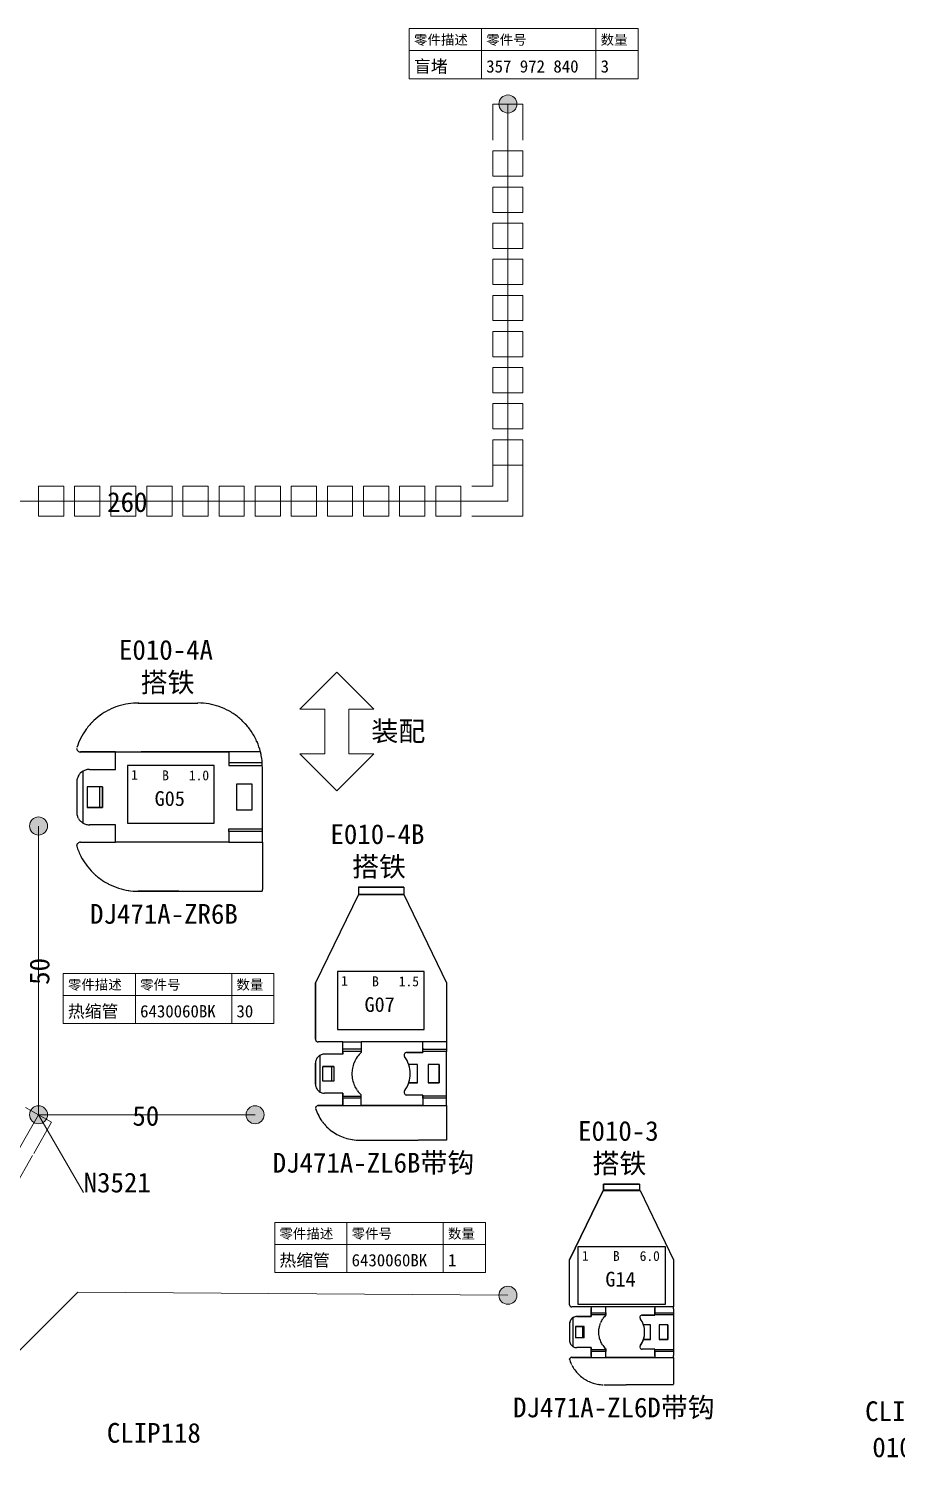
# Model space of a CAD drawing. Header units: millimetres. Extents: x 6 to 3615, y -854 to 0.
# Drawn here: x 1718.2 to 1838.4, y -542.8 to -344.7 of the extents above; entities that cross this region are included whole.
import ezdxf

# ---------------------------------------------------------------- set-up
doc = ezdxf.new("R2010")
doc.units = ezdxf.units.MM
doc.styles.add('4eff5b8b_Style', font='simfang.ttf')

msp = doc.modelspace()

# ---------------------------------------------------------------- hatches: boundary and pattern name
h = msp.add_hatch(color=256)
edge = h.paths.add_edge_path()
edge.add_arc((1784.56, -355.19), 1.25, 0, 360)
h = msp.add_hatch(color=256)
edge = h.paths.add_edge_path()
edge.add_arc((1784.56, -355.19), 1.25, 0, 360)
h = msp.add_hatch(color=256)
edge = h.paths.add_edge_path()
edge.add_arc((1719.56, -455.19), 1.25, 0, 360)
h = msp.add_hatch(color=256)
edge = h.paths.add_edge_path()
edge.add_arc((1719.56, -455.19), 1.25, 0, 360)
h = msp.add_hatch(color=256)
edge = h.paths.add_edge_path()
edge.add_arc((1719.56, -495.19), 1.25, 0, 360)
h = msp.add_hatch(color=256)
edge = h.paths.add_edge_path()
edge.add_arc((1719.56, -495.19), 1.25, 0, 360)
h = msp.add_hatch(color=256)
edge = h.paths.add_edge_path()
edge.add_arc((1749.56, -495.19), 1.25, 0, 360)
h = msp.add_hatch(color=256)
edge = h.paths.add_edge_path()
edge.add_arc((1749.56, -495.19), 1.25, 0, 360)
h = msp.add_hatch(color=256)
edge = h.paths.add_edge_path()
edge.add_arc((1784.56, -520.19), 1.25, 0, 360)
h = msp.add_hatch(color=256)
edge = h.paths.add_edge_path()
edge.add_arc((1784.56, -520.19), 1.25, 0, 360)

# ---------------------------------------------------------------- linework, layer by layer
at = {"linetype": 'Continuous', "lineweight": 0}
for p, q in [((1786.65, -361.69), (1782.48, -361.69)), ((1782.48, -361.69), (1782.48, -365.19)), ((1786.65, -365.19), (1786.65, -361.69)), ((1782.48, -365.19), (1786.65, -365.19)), ((1786.65, -365.19), (1786.65, -365.19)), ((1786.65, -366.69), (1782.48, -366.7)), ((1782.48, -366.7), (1782.48, -370.2)), ((1786.65, -370.2), (1786.65, -366.69)), ((1782.48, -370.2), (1786.65, -370.2)), ((1786.65, -370.2), (1786.65, -370.2)), ((1786.65, -371.69), (1782.48, -371.69)), ((1782.48, -371.69), (1782.48, -375.19)), ((1786.65, -375.19), (1786.65, -371.69)), ((1782.48, -375.19), (1786.65, -375.19)), ((1786.65, -375.19), (1786.65, -375.19)), ((1786.65, -376.69), (1782.48, -376.69)), ((1782.48, -376.69), (1782.48, -380.19)), ((1786.65, -380.19), (1786.65, -376.69)), ((1782.48, -380.19), (1786.65, -380.19)), ((1786.65, -380.19), (1786.65, -380.19)), ((1786.65, -381.69), (1782.48, -381.69)), ((1782.48, -381.69), (1782.48, -385.19)), ((1786.65, -385.19), (1786.65, -381.69)), ((1782.48, -385.19), (1786.65, -385.19)), ((1786.65, -385.19), (1786.65, -385.19)), ((1786.65, -386.69), (1782.48, -386.69)), ((1782.48, -386.69), (1782.48, -390.19)), ((1786.65, -390.19), (1786.65, -386.69)), ((1782.48, -390.19), (1786.65, -390.19)), ((1786.65, -391.69), (1782.48, -391.69)), ((1782.48, -391.69), (1782.48, -395.19)), ((1786.65, -390.19), (1786.65, -390.19)), ((1786.65, -395.19), (1786.65, -391.69)), ((1782.48, -395.19), (1786.65, -395.19)), ((1786.65, -395.19), (1786.65, -395.19)), ((1786.65, -396.69), (1782.48, -396.69)), ((1782.48, -396.69), (1782.48, -400.19)), ((1786.65, -400.19), (1786.65, -396.69)), ((1782.48, -400.19), (1786.65, -400.19)), ((1786.65, -401.69), (1782.48, -401.69)), ((1782.48, -401.69), (1782.48, -405.19)), ((1786.65, -400.19), (1786.65, -400.19)), ((1786.65, -405.19), (1786.65, -401.69)), ((1782.48, -405.19), (1786.65, -405.19)), ((1786.65, -405.19), (1786.65, -405.19)), ((1723.06, -408.11), (1719.56, -408.11)), ((1719.56, -408.11), (1719.56, -412.28)), ((1723.06, -412.28), (1723.06, -408.11)), ((1728.06, -408.11), (1724.56, -408.11)), ((1724.56, -408.11), (1724.56, -412.28)), ((1728.06, -412.28), (1728.06, -408.11)), ((1733.06, -408.11), (1729.56, -408.11)), ((1729.56, -408.11), (1729.56, -412.28)), ((1733.06, -412.28), (1733.06, -408.11)), ((1738.06, -408.11), (1734.56, -408.11)), ((1734.56, -408.11), (1734.56, -412.28)), ((1738.06, -412.28), (1738.06, -408.11)), ((1743.06, -408.11), (1739.56, -408.11)), ((1739.56, -408.11), (1739.56, -412.28)), ((1743.06, -412.28), (1743.06, -408.11)), ((1748.06, -408.11), (1744.56, -408.11)), ((1744.56, -408.11), (1744.56, -412.28)), ((1748.06, -412.28), (1748.06, -408.11)), ((1753.06, -408.11), (1749.56, -408.11)), ((1749.56, -408.11), (1749.56, -412.28)), ((1753.06, -412.28), (1753.06, -408.11)), ((1758.06, -408.11), (1754.56, -408.11)), ((1754.56, -408.11), (1754.56, -412.28)), ((1758.06, -412.28), (1758.06, -408.11)), ((1763.06, -408.11), (1759.56, -408.11)), ((1759.56, -408.11), (1759.56, -412.28)), ((1763.06, -412.28), (1763.06, -408.11)), ((1768.06, -408.11), (1764.56, -408.11)), ((1764.56, -408.11), (1764.56, -412.28)), ((1768.06, -412.28), (1768.06, -408.11)), ((1773.06, -408.11), (1769.56, -408.11)), ((1769.56, -408.11), (1769.56, -412.28)), ((1773.06, -412.28), (1773.06, -408.11)), ((1778.06, -408.11), (1774.56, -408.11)), ((1774.56, -408.11), (1774.56, -412.28)), ((1778.06, -412.28), (1778.06, -408.11)), ((1719.56, -412.28), (1723.06, -412.28)), ((1719.56, -412.28), (1719.56, -412.28)), ((1724.56, -412.28), (1728.06, -412.28)), ((1724.56, -412.28), (1724.56, -412.28)), ((1729.56, -412.28), (1733.06, -412.28)), ((1729.56, -412.28), (1729.56, -412.28)), ((1734.56, -412.28), (1738.06, -412.28)), ((1734.56, -412.28), (1734.56, -412.28)), ((1739.56, -412.28), (1743.06, -412.28)), ((1739.56, -412.28), (1739.56, -412.28)), ((1744.56, -412.28), (1748.06, -412.28)), ((1744.56, -412.28), (1744.56, -412.28)), ((1749.56, -412.28), (1753.06, -412.28)), ((1749.56, -412.28), (1749.56, -412.28)), ((1754.56, -412.28), (1758.06, -412.28)), ((1754.56, -412.28), (1754.56, -412.28)), ((1759.56, -412.28), (1763.06, -412.28)), ((1759.56, -412.28), (1759.56, -412.28)), ((1764.56, -412.28), (1768.06, -412.28)), ((1764.56, -412.28), (1764.56, -412.28)), ((1769.56, -412.28), (1773.06, -412.28)), ((1769.56, -412.28), (1769.56, -412.28)), ((1774.56, -412.28), (1778.06, -412.28)), ((1774.56, -412.28), (1774.56, -412.28))]:
    msp.add_line(p, q, dxfattribs=at)
at = {"linetype": 'Continuous', "lineweight": 30}
for p, q in [((1794.3, -513.43), (1806.33, -513.43)), ((1794.3, -521.45), (1794.3, -513.43)), ((1794.3, -513.43), (1794.3, -513.43)), ((1806.33, -513.43), (1806.33, -521.45)), ((1806.33, -521.45), (1794.3, -521.45))]:
    msp.add_line(p, q, dxfattribs=at)
at = {"linetype": 'Continuous', "lineweight": 13}
for points in [[(1770.91, -344.74), (1802.58, -344.74)], [(1770.91, -344.74), (1770.91, -351.69)], [(1770.91, -344.74), (1802.58, -344.74)], [(1780.91, -344.74), (1780.91, -351.69)], [(1796.74, -344.74), (1796.74, -351.69)], [(1802.58, -344.74), (1802.58, -351.69)], [(1770.91, -347.8), (1802.58, -347.8)], [(1770.91, -351.69), (1802.58, -351.69)], [(1784.56, -410.19), (1784.56, -355.19)], [(1679.56, -410.19), (1784.56, -410.19)], [(1760.86, -450.32), (1755.73, -445.18), (1759.23, -445.18), (1759.23, -439.02), (1755.73, -439.02), (1760.86, -433.88), (1766, -439.02), (1762.54, -439.02), (1762.54, -445.18), (1766, -445.18), (1760.86, -450.32)], [(1719.56, -455.19), (1719.56, -495.19)], [(1722.98, -475.62), (1752.15, -475.62)], [(1722.98, -475.62), (1722.98, -482.56)], [(1722.98, -475.62), (1752.15, -475.62)], [(1732.98, -475.62), (1732.98, -482.56)], [(1746.32, -475.62), (1746.32, -482.56)], [(1752.15, -475.62), (1752.15, -482.56)], [(1722.98, -478.67), (1752.15, -478.67)], [(1722.98, -482.56), (1752.15, -482.56)], [(1719.56, -495.19), (1679.56, -565.19)], [(1719.56, -495.19), (1749.56, -495.19)], [(1719.56, -495.19), (1725.81, -505.94)], [(1752.27, -510.09), (1781.44, -510.09)], [(1752.27, -510.09), (1752.27, -517.04)], [(1752.27, -510.09), (1781.44, -510.09)], [(1762.27, -510.09), (1762.27, -517.04)], [(1775.6, -510.09), (1775.6, -517.04)], [(1781.44, -510.09), (1781.44, -517.04)], [(1752.27, -513.15), (1781.44, -513.15)], [(1752.27, -517.04), (1781.44, -517.04)], [(1724.99, -519.77), (1679.56, -565.19)], [(1784.56, -520.19), (1724.99, -519.77)]]:
    msp.add_lwpolyline(points, dxfattribs=at)
at = {"linetype": 'Continuous', "lineweight": 0}
for points in [[(1786.64, -355.19), (1782.48, -355.19)], [(1782.48, -355.19), (1782.48, -360.19)], [(1786.64, -355.19), (1786.65, -360.19)], [(1782.48, -405.19), (1782.48, -408.11)], [(1786.64, -405.19), (1786.65, -412.27)], [(1782.48, -408.11), (1779.56, -408.11)], [(1786.65, -412.28), (1779.56, -412.28)], [(1721.37, -496.23), (1717.75, -494.16)], [(1721.37, -496.23), (1718.89, -500.57)], [(1716.26, -505.18), (1718.73, -500.84)]]:
    msp.add_lwpolyline(points, dxfattribs=at)
for points in [[(1786.65, -365.19), (1786.65, -361.69), (1782.48, -361.69), (1782.48, -365.19), (1786.65, -365.19)], [(1786.65, -370.2), (1786.65, -366.69), (1782.48, -366.7), (1782.48, -370.2), (1786.65, -370.2)], [(1786.65, -375.19), (1786.65, -371.69), (1782.48, -371.69), (1782.48, -375.19), (1786.65, -375.19)], [(1786.65, -380.19), (1786.65, -376.69), (1782.48, -376.69), (1782.48, -380.19), (1786.65, -380.19)], [(1786.65, -385.19), (1786.65, -381.69), (1782.48, -381.69), (1782.48, -385.19), (1786.65, -385.19)], [(1786.65, -390.19), (1786.65, -386.69), (1782.48, -386.69), (1782.48, -390.19), (1786.65, -390.19)], [(1786.65, -395.19), (1786.65, -391.69), (1782.48, -391.69), (1782.48, -395.19), (1786.65, -395.19)], [(1786.65, -400.19), (1786.65, -396.69), (1782.48, -396.69), (1782.48, -400.19), (1786.65, -400.19)], [(1786.65, -405.19), (1786.65, -401.69), (1782.48, -401.69), (1782.48, -405.19), (1786.65, -405.19)], [(1719.56, -412.28), (1723.06, -412.28), (1723.06, -408.11), (1719.56, -408.11), (1719.56, -412.28)], [(1724.56, -412.28), (1728.06, -412.28), (1728.06, -408.11), (1724.56, -408.11), (1724.56, -412.28)], [(1729.56, -412.28), (1733.06, -412.28), (1733.06, -408.11), (1729.56, -408.11), (1729.56, -412.28)], [(1734.56, -412.28), (1738.06, -412.28), (1738.06, -408.11), (1734.56, -408.11), (1734.56, -412.28)], [(1739.56, -412.28), (1743.06, -412.28), (1743.06, -408.11), (1739.56, -408.11), (1739.56, -412.28)], [(1744.56, -412.28), (1748.06, -412.28), (1748.06, -408.11), (1744.56, -408.11), (1744.56, -412.28)], [(1749.56, -412.28), (1753.06, -412.28), (1753.06, -408.11), (1749.56, -408.11), (1749.56, -412.28)], [(1754.56, -412.28), (1758.06, -412.28), (1758.06, -408.11), (1754.56, -408.11), (1754.56, -412.28)], [(1759.56, -412.28), (1763.06, -412.28), (1763.06, -408.11), (1759.56, -408.11), (1759.56, -412.28)], [(1764.56, -412.28), (1768.06, -412.28), (1768.06, -408.11), (1764.56, -408.11), (1764.56, -412.28)], [(1769.56, -412.28), (1773.06, -412.28), (1773.06, -408.11), (1769.56, -408.11), (1769.56, -412.28)], [(1774.56, -412.28), (1778.06, -412.28), (1778.06, -408.11), (1774.56, -408.11), (1774.56, -412.28)]]:
    msp.add_lwpolyline(points, close=True, dxfattribs=at)
at = {"linetype": 'Continuous', "lineweight": 30}
for points in [[(1733.36, -438.16), (1741.63, -438.16)], [(1730.2, -444.94), (1725.38, -444.94), (1730.2, -444.94)], [(1726.63, -447.35), (1730.2, -447.35), (1730.2, -444.94), (1733.78, -444.94)], [(1745.92, -444.94), (1733.78, -444.94), (1745.92, -444.94)], [(1750.29, -444.94), (1745.92, -444.94), (1745.92, -446.41), (1750.53, -446.41)], [(1750.47, -445.82), (1750.4, -445.41)], [(1731.88, -446.82), (1731.88, -454.82), (1743.88, -454.82), (1743.88, -446.82), (1731.88, -446.82)], [(1745.92, -455.97), (1745.92, -457.44), (1750.56, -457.44), (1750.56, -447.09), (1750.55, -446.82), (1750.55, -446.72), (1750.55, -446.65), (1750.53, -446.41), (1750.51, -446.16), (1750.47, -445.81)], [(1745.92, -446.41), (1745.92, -446.82), (1750.55, -446.82)], [(1750.56, -457.44), (1750.56, -447.09)], [(1724.85, -449.14), (1724.85, -453.24)], [(1725.74, -454.79), (1725.74, -447.59)], [(1749.13, -449.41), (1746.99, -449.41), (1746.99, -452.97), (1749.13, -452.97), (1749.13, -449.41), (1746.99, -449.41), (1746.99, -452.98)], [(1728.42, -449.77), (1728.42, -452.62), (1728.42, -449.77), (1726.28, -449.77), (1726.28, -452.62), (1728.42, -452.62), (1728.06, -452.62), (1728.06, -449.77)], [(1728.06, -452.62), (1726.28, -452.62)], [(1745.92, -457.44), (1730.2, -457.44), (1730.2, -455.03), (1726.63, -455.03)], [(1725.38, -457.44), (1730.2, -457.44)], [(1750.56, -455.97), (1745.92, -455.97), (1745.92, -455.56), (1750.56, -455.56)], [(1750.56, -457.44), (1750.56, -463.98)], [(1738.98, -464.22), (1733.36, -464.22)], [(1733.36, -464.22), (1750.52, -464.22)], [(1770.15, -463.68), (1763.85, -463.68), (1763.85, -464.69), (1757.92, -476.9), (1757.92, -484.71), (1757.92, -476.9)], [(1763.85, -463.68), (1770.15, -463.68), (1770.15, -464.69), (1763.85, -464.69), (1770.15, -464.69), (1776.06, -476.9), (1776.06, -486.41), (1772.79, -486.41), (1772.79, -485.09)], [(1760.96, -475.36), (1760.96, -483.36), (1772.96, -483.36), (1772.96, -475.36), (1760.96, -475.36)], [(1764.22, -486.12), (1761.7, -486.12), (1761.7, -485.09), (1758.3, -485.09)], [(1764.22, -486.41), (1761.7, -486.41), (1761.7, -485.09), (1764.22, -485.09)], [(1776.06, -485.09), (1764.22, -485.09), (1764.22, -486.57)], [(1758.55, -492.04), (1758.55, -486.96)], [(1761.7, -486.41), (1761.7, -486.79), (1759.18, -486.79)], [(1761.7, -486.79), (1761.7, -486.12)], [(1776.06, -492.59), (1772.79, -492.59), (1772.79, -492.46), (1772.79, -493.91), (1764.22, -493.91), (1776.06, -493.91), (1776.06, -486.41)], [(1772.79, -486.54), (1770.57, -486.54), (1772.79, -486.54)], [(1772.79, -485.95), (1772.79, -486.12), (1776.06, -486.12)], [(1772.79, -486.41), (1772.79, -486.54), (1772.79, -486.12)], [(1757.92, -488.05), (1757.92, -490.95), (1757.92, -488.05)], [(1760.44, -488.49), (1758.93, -488.49), (1760.44, -488.49), (1760.44, -490.51), (1760.19, -490.51), (1760.19, -488.49)], [(1760.19, -490.51), (1758.93, -490.51), (1758.93, -488.49)], [(1772.03, -490.76), (1770.82, -490.76), (1772.03, -490.76), (1772.03, -488.24), (1770.82, -488.24)], [(1775.05, -488.24), (1775.05, -490.76), (1775.05, -488.24), (1773.54, -488.24), (1773.54, -490.76), (1775.05, -490.76), (1773.54, -490.76)], [(1758.3, -493.91), (1761.7, -493.91), (1761.7, -492.21), (1761.7, -492.59), (1764.22, -492.59)], [(1761.7, -492.21), (1759.18, -492.21)], [(1761.7, -492.87), (1761.7, -493.91), (1764.22, -493.91), (1764.22, -492.43)], [(1764.22, -492.87), (1761.7, -492.87), (1761.7, -492.59)], [(1772.79, -492.46), (1770.57, -492.46)], [(1776.06, -492.87), (1772.79, -492.87), (1772.79, -492.59)], [(1772.79, -492.87), (1772.79, -493.04)], [(1761.7, -493.91), (1758.3, -493.91)], [(1776.06, -493.91), (1776.06, -498.7), (1772.17, -498.7)], [(1763.93, -498.7), (1772.14, -498.7)], [(1797.81, -504.79), (1797.81, -504.85)], [(1802.81, -504.79), (1797.81, -504.79)], [(1797.81, -505.57), (1797.81, -504.79)], [(1797.81, -504.79), (1802.81, -504.79)], [(1797.81, -504.85), (1797.81, -505.01)], [(1802.81, -504.79), (1802.81, -505.57)], [(1797.76, -505.69), (1793.11, -515.29)], [(1793.11, -515.29), (1797.76, -505.69)], [(1797.8, -505.61), (1797.76, -505.69)], [(1797.76, -505.69), (1797.78, -505.65)], [(1797.76, -505.69), (1802.86, -505.69)], [(1797.78, -505.65), (1797.8, -505.61)], [(1797.8, -505.61), (1797.8, -505.59)], [(1797.8, -505.59), (1797.81, -505.6)], [(1797.81, -505.01), (1797.81, -505.26)], [(1797.81, -505.26), (1797.81, -505.57)], [(1797.81, -505.57), (1797.81, -505.57)], [(1797.81, -505.57), (1797.81, -505.6)], [(1797.81, -505.6), (1802.82, -505.6)], [(1802.82, -505.6), (1802.81, -505.57)], [(1802.82, -505.61), (1802.81, -505.6)], [(1802.82, -505.61), (1802.84, -505.65)], [(1802.84, -505.65), (1802.86, -505.69)], [(1802.86, -505.69), (1807.51, -515.29)], [(1793.11, -521.49), (1793.11, -515.29)], [(1793.11, -521.49), (1793.11, -515.29)], [(1807.51, -515.29), (1807.51, -521.79)], [(1796.11, -521.79), (1793.41, -521.79)], [(1798.11, -521.79), (1796.11, -521.79)], [(1796.11, -521.84), (1796.11, -521.79)], [(1796.11, -521.79), (1796.11, -522.05)], [(1796.11, -521.84), (1796.11, -521.88)], [(1796.11, -521.88), (1796.11, -522.02)], [(1796.11, -522.15), (1796.11, -522.02)], [(1796.11, -522.05), (1796.11, -522.28)], [(1796.11, -522.35), (1796.11, -522.15)], [(1796.11, -522.28), (1796.11, -522.47)], [(1796.11, -522.58), (1796.11, -522.35)], [(1796.11, -522.47), (1796.11, -522.61)], [(1796.11, -522.84), (1796.11, -522.58)], [(1796.11, -522.61), (1798.11, -522.61)], [(1796.11, -522.75), (1796.11, -522.61)], [(1796.11, -522.78), (1796.11, -522.75)], [(1796.11, -522.78), (1796.11, -522.84)], [(1804.91, -521.79), (1798.11, -521.79)], [(1798.11, -522.05), (1798.11, -521.79)], [(1798.11, -522.28), (1798.11, -522.05)], [(1798.11, -522.47), (1798.11, -522.28)], [(1798.11, -522.61), (1798.11, -522.47)], [(1798.11, -522.61), (1798.11, -522.75)], [(1798.11, -522.75), (1798.11, -522.78)], [(1798.11, -522.84), (1798.11, -522.78)], [(1804.91, -521.79), (1804.91, -521.84)], [(1804.91, -521.79), (1804.91, -522.05)], [(1807.51, -521.79), (1804.91, -521.79)], [(1804.91, -521.88), (1804.91, -521.84)], [(1804.91, -521.88), (1804.91, -522.02)], [(1804.91, -522.15), (1804.91, -522.02)], [(1804.91, -522.05), (1804.91, -522.28)], [(1804.91, -522.35), (1804.91, -522.15)], [(1804.91, -522.28), (1804.91, -522.47)], [(1804.91, -522.58), (1804.91, -522.35)], [(1804.91, -522.47), (1804.91, -522.61)], [(1804.91, -522.84), (1804.91, -522.58)], [(1804.91, -522.75), (1804.91, -522.61)], [(1804.91, -522.61), (1807.51, -522.61)], [(1804.91, -522.78), (1804.91, -522.75)], [(1804.91, -522.78), (1804.91, -522.84)], [(1807.51, -522.05), (1807.51, -521.79)], [(1807.51, -522.05), (1807.51, -522.28)], [(1807.51, -522.28), (1807.51, -522.47)], [(1807.51, -522.47), (1807.51, -522.61)], [(1807.51, -522.61), (1807.51, -522.75)], [(1807.51, -522.75), (1807.51, -522.78)], [(1807.51, -522.78), (1807.51, -522.84)], [(1793.11, -524.14), (1793.11, -526.44)], [(1793.11, -524.14), (1793.11, -526.44)], [(1793.61, -527.3), (1793.61, -523.27)], [(1793.91, -524.49), (1793.91, -526.09)], [(1795.11, -524.49), (1793.91, -524.49)], [(1793.91, -524.49), (1794.91, -524.49)], [(1796.11, -523.14), (1794.11, -523.14)], [(1794.11, -523.14), (1796.11, -523.14)], [(1794.91, -524.49), (1794.91, -526.09)], [(1794.91, -524.49), (1795.01, -524.49)], [(1795.08, -524.49), (1795.01, -524.49)], [(1795.11, -524.49), (1795.08, -524.49)], [(1795.11, -526.09), (1795.11, -524.49)], [(1796.11, -522.84), (1796.11, -523.14)], [(1796.11, -523.14), (1796.11, -522.84)], [(1796.11, -522.84), (1798.11, -522.84)], [(1798.11, -522.84), (1798.11, -522.97)], [(1803.14, -522.94), (1804.91, -522.94)], [(1804.91, -522.94), (1803.14, -522.94)], [(1804.31, -524.29), (1803.35, -524.29)], [(1804.31, -526.29), (1804.31, -524.29)], [(1804.91, -522.94), (1804.91, -522.84)], [(1804.91, -522.84), (1807.51, -522.84)], [(1804.91, -522.84), (1804.91, -522.94)], [(1805.51, -524.29), (1805.51, -526.29)], [(1806.71, -524.29), (1805.51, -524.29)], [(1806.71, -526.29), (1806.71, -524.29)], [(1806.71, -524.29), (1806.71, -526.29)], [(1807.51, -522.84), (1807.51, -527.74)], [(1794.91, -526.09), (1793.91, -526.09)], [(1795.01, -526.09), (1794.91, -526.09)], [(1795.08, -526.09), (1795.01, -526.09)], [(1795.11, -526.09), (1795.08, -526.09)], [(1803.35, -526.29), (1804.31, -526.29)], [(1804.31, -526.29), (1803.35, -526.29)], [(1805.51, -526.29), (1806.71, -526.29)], [(1806.71, -526.29), (1805.51, -526.29)], [(1796.11, -527.44), (1794.11, -527.44)], [(1796.11, -527.44), (1796.11, -527.74)], [(1796.11, -527.74), (1796.11, -527.44)], [(1798.11, -527.74), (1796.11, -527.74)], [(1796.11, -527.99), (1796.11, -527.74)], [(1796.11, -527.74), (1796.11, -527.79)], [(1796.11, -527.83), (1796.11, -527.79)], [(1796.11, -527.97), (1796.11, -527.83)], [(1798.11, -527.97), (1796.11, -527.97)], [(1796.11, -527.97), (1796.11, -528.1)], [(1796.11, -528.23), (1796.11, -527.99)], [(1796.11, -528.1), (1796.11, -528.3)], [(1796.11, -528.42), (1796.11, -528.23)], [(1796.11, -528.3), (1796.11, -528.53)], [(1796.11, -528.56), (1796.11, -528.42)], [(1796.11, -528.53), (1796.11, -528.79)], [(1796.11, -528.56), (1796.11, -528.7)], [(1796.11, -528.73), (1796.11, -528.7)], [(1796.11, -528.73), (1796.11, -528.79)], [(1798.11, -527.61), (1798.11, -527.74)], [(1798.11, -527.74), (1798.11, -527.79)], [(1798.11, -527.83), (1798.11, -527.79)], [(1798.11, -527.83), (1798.11, -527.97)], [(1798.11, -528.1), (1798.11, -527.97)], [(1798.11, -528.3), (1798.11, -528.1)], [(1798.11, -528.53), (1798.11, -528.3)], [(1798.11, -528.79), (1798.11, -528.53)], [(1804.91, -527.64), (1803.14, -527.64)], [(1804.91, -527.74), (1804.91, -527.64)], [(1804.91, -527.64), (1804.91, -527.74)], [(1807.51, -527.74), (1804.91, -527.74)], [(1804.91, -527.74), (1804.91, -527.79)], [(1804.91, -527.99), (1804.91, -527.74)], [(1804.91, -527.83), (1804.91, -527.79)], [(1804.91, -527.97), (1804.91, -527.83)], [(1804.91, -527.97), (1804.91, -528.1)], [(1807.51, -527.97), (1804.91, -527.97)], [(1804.91, -528.23), (1804.91, -527.99)], [(1804.91, -528.1), (1804.91, -528.3)], [(1804.91, -528.42), (1804.91, -528.23)], [(1804.91, -528.3), (1804.91, -528.53)], [(1804.91, -528.56), (1804.91, -528.42)], [(1804.91, -528.53), (1804.91, -528.79)], [(1804.91, -528.56), (1804.91, -528.7)], [(1804.91, -528.73), (1804.91, -528.7)], [(1804.91, -528.73), (1804.91, -528.79)], [(1807.51, -527.74), (1807.51, -527.79)], [(1807.51, -527.79), (1807.51, -527.83)], [(1807.51, -527.83), (1807.51, -527.97)], [(1807.51, -527.97), (1807.51, -528.1)], [(1807.51, -528.1), (1807.51, -528.3)], [(1807.51, -528.3), (1807.51, -528.53)], [(1807.51, -528.79), (1807.51, -528.53)], [(1793.41, -528.79), (1796.11, -528.79)], [(1796.11, -528.79), (1793.41, -528.79)], [(1796.11, -528.79), (1798.11, -528.79)], [(1798.11, -528.79), (1804.91, -528.79)], [(1804.91, -528.79), (1798.11, -528.79)], [(1804.91, -528.79), (1807.51, -528.79)], [(1807.51, -528.79), (1807.51, -532.51)], [(1797.88, -532.59), (1800.93, -532.59)], [(1801.31, -532.59), (1800.93, -532.59)], [(1804.39, -532.59), (1801.31, -532.59)], [(1807.5, -532.59), (1804.42, -532.59)]]:
    msp.add_lwpolyline(points, dxfattribs=at)
msp.add_lwpolyline([(1794.3, -513.43), (1806.33, -513.43), (1806.33, -521.45), (1794.3, -521.45), (1794.3, -513.43)], close=True, dxfattribs=at)
at = {"linetype": 'Continuous', "lineweight": 13}
for centre in [(1784.56, -355.19), (1784.56, -355.19), (1784.56, -355.19), (1784.56, -355.19), (1719.56, -455.19), (1719.56, -455.19), (1719.56, -455.19), (1719.56, -455.19), (1719.56, -495.19), (1719.56, -495.19), (1719.56, -495.19), (1719.56, -495.19), (1749.56, -495.19), (1749.56, -495.19), (1749.56, -495.19), (1749.56, -495.19), (1784.56, -520.19), (1784.56, -520.19), (1784.56, -520.19), (1784.56, -520.19)]:
    msp.add_circle(centre, 1.25, dxfattribs=at)
at = {"linetype": 'Continuous', "lineweight": 30}
for centre, radius, start, end in [((1732.73, -446), 7.68, 117, 127), ((1733.38, -447.11), 8.96, 108, 117), ((1733.47, -447.55), 9.41, 99, 108), ((1733.32, -446.87), 8.71, 89, 99), ((1741.64, -447.03), 8.88, 80, 90), ((1741.59, -447.26), 9.11, 71, 80), ((1741.73, -446.83), 8.66, 61, 71), ((1741.74, -446.93), 8.74, 52, 62), ((1733.05, -446.81), 8.52, 135, 145), ((1732.88, -446.52), 8.19, 126, 136), ((1741.44, -447.29), 9.21, 42, 52), ((1741.69, -447.06), 8.87, 33, 43), ((1733.55, -447.16), 9.13, 153, 162), ((1733.51, -447.21), 9.12, 144, 153), ((1741.57, -447.11), 8.99, 23, 33), ((1742.63, -446.7), 7.87, 13, 24), ((1725.37, -444.41), 0.531, -180, -157), ((1725.43, -444.38), 0.594, -157, -136), ((1725.42, -444.33), 0.622, -132, -112), ((1725.37, -444.45), 0.497, -113, -88), ((1746.43, -446.03), 4.02, 9, 16), ((1726.67, -449.22), 1.88, 105, 135), ((1726.62, -449.12), 1.77, 90, 105), ((1726.61, -449.13), 1.76, 165, -180), ((1726.64, -449.14), 1.79, 150, 165), ((1726.53, -449.04), 1.65, 136, 152), ((1726.62, -453.26), 1.77, -180, -165), ((1727.22, -453.02), 2.41, -164, -153), ((1726.54, -453.32), 1.67, -151, -135), ((1726.78, -452.99), 2.08, -133, -120), ((1726.65, -453.25), 1.78, -121, -106), ((1726.6, -453.4), 1.63, -105, -88), ((1725.38, -457.96), 0.531, 90, 113), ((1725.37, -457.97), 0.531, 157, -180), ((1734.4, -454.88), 10.04, -162, -153), ((1725.46, -458.01), 0.622, 138, 158), ((1725.41, -458.03), 0.594, 113, 134), ((1732.58, -455.77), 8.01, -153, -143), ((1732.76, -455.79), 8.15, -144, -134), ((1733.77, -454.87), 9.51, -135, -126), ((1732.83, -456.15), 7.92, -126, -117), ((1733.57, -454.79), 9.47, -117, -108), ((1733.24, -455.78), 8.43, -108, -98), ((1733.33, -455.55), 8.67, -99, -90), ((1749.92, -464.01), 0.646, -20, 2), ((1758.27, -484.72), 0.346, 179, -156), ((1758.41, -484.64), 0.51, -154, -138), ((1758.35, -484.64), 0.469, -133, -114), ((1758.28, -484.81), 0.281, -115, -85), ((1759.14, -488.02), 1.21, 135, 159), ((1759.15, -488.01), 1.21, 111, 135), ((1759.19, -488.09), 1.3, 90, 111), ((1767.47, -489.92), 4.67, 134, 144), ((1770.57, -486.92), 0.388, 169, -176), ((1770.62, -486.89), 0.438, -174, -147), ((1770.62, -486.89), 0.438, -174, -147), ((1770.54, -486.9), 0.349, 136, 169), ((1767.02, -489.49), 4.01, 18, 36), ((1767.02, -489.49), 4.01, 18, 36), ((1770.66, -487.02), 0.521, 124, 135), ((1770.66, -487.02), 0.521, 124, 135), ((1770.56, -486.91), 0.367, 89, 121), ((1770.56, -486.91), 0.367, 89, 121), ((1759.06, -488.03), 1.14, 157, -179), ((1767.26, -489.52), 4.3, 170, -180), ((1767.31, -489.58), 4.36, 158, 169), ((1766.97, -489.48), 4.01, 145, 158), ((1766.84, -489.51), 4.18, 0, 17), ((1758.82, -490.99), 0.896, 177, -161), ((1767.11, -489.48), 4.15, -180, -168), ((1766.95, -489.52), 3.98, -168, -156), ((1766.78, -489.64), 3.78, -157, -145), ((1767.19, -489.6), 3.81, -36, -17), ((1766.98, -489.5), 4.05, -17, 0), ((1759.17, -490.96), 1.24, -165, -150), ((1759.22, -490.92), 1.3, -150, -135), ((1759.21, -490.9), 1.31, -134, -120), ((1759.17, -490.98), 1.23, -120, -104), ((1759.17, -490.99), 1.22, -105, -90), ((1767.75, -488.81), 5.05, -143, -134), ((1770.58, -492.09), 0.396, 141, 174), ((1770.58, -492.09), 0.396, 141, 174), ((1770.42, -492.09), 0.237, 168, -167), ((1770.6, -492.06), 0.422, -168, -139), ((1770.51, -492.15), 0.289, -140, -119), ((1770.59, -491.99), 0.474, -118, -93), ((1758.32, -494.28), 0.398, 159, -180), ((1758.32, -494.28), 0.398, 159, -180), ((1762.87, -492.82), 5.16, -163, -152), ((1758.31, -494.3), 0.396, 135, 157), ((1758.38, -494.4), 0.51, 116, 132), ((1758.29, -494.25), 0.344, 89, 114), ((1763.52, -492.66), 5.82, -154, -144), ((1764.11, -492.26), 6.53, -144, -135), ((1764.07, -492.22), 6.53, -135, -126), ((1763.62, -492.89), 5.72, -126, -116), ((1763.8, -492.7), 5.97, -117, -108), ((1763.84, -492.76), 5.92, -108, -98), ((1763.91, -493.26), 5.44, -99, -89), ((1797.71, -505.57), 0.0938, -27, 1), ((1793.38, -521.5), 0.273, 179, -156), ((1793.39, -521.51), 0.279, -161, -136), ((1793.39, -521.51), 0.279, -134, -109), ((1793.4, -521.52), 0.273, -114, -89), ((1794.21, -524.16), 1.11, 159, -180), ((1793.8, -524.11), 0.698, 161, -178), ((1794.06, -524.12), 0.953, 149, 166), ((1794.2, -524.19), 1.11, 136, 157), ((1794.11, -524.14), 1, 135, 150), ((1794.04, -524.05), 0.893, 120, 137), ((1794.1, -524.15), 1, 111, 134), ((1794.07, -524.02), 0.88, 103, 121), ((1794.12, -524.2), 1.06, 91, 113), ((1794.11, -524.21), 1.07, 90, 104), ((1800.56, -525.31), 3.45, 168, -180), ((1800.96, -525.48), 3.88, 159, 169), ((1800.24, -525.27), 3.14, 145, 156), ((1800.58, -525.5), 3.54, 133, 144), ((1803.16, -523.24), 0.326, 169, -177), ((1803.23, -523.21), 0.391, -173, -149), ((1803.23, -523.21), 0.391, -173, -149), ((1803.12, -523.23), 0.276, 136, 169), ((1800.29, -525.3), 3.22, 18, 36), ((1800.29, -525.3), 3.22, 18, 36), ((1803.14, -523.21), 0.281, 123, 139), ((1803.14, -523.21), 0.281, 123, 139), ((1803.15, -523.25), 0.31, 90, 120), ((1803.15, -523.25), 0.31, 90, 120), ((1800.33, -525.29), 3.17, 0, 18), ((1794.17, -526.43), 1.07, -180, -166), ((1793.94, -526.52), 0.815, -167, -148), ((1800.56, -525.27), 3.45, -180, -168), ((1799.49, -525.55), 2.34, -170, -154), ((1800.24, -525.31), 3.14, -156, -145), ((1800.29, -525.28), 3.22, -36, -18), ((1800.49, -525.38), 3, -36, -17), ((1798.7, -524.9), 4.85, -17, -11), ((1800.33, -525.29), 3.17, -18, 0), ((1793.98, -526.55), 0.826, -152, -134), ((1794.11, -526.44), 1, -135, -120), ((1794.09, -526.48), 0.953, -121, -104), ((1794.07, -526.74), 0.698, -109, -88), ((1800.48, -525.16), 3.41, -145, -134), ((1803.16, -527.33), 0.326, 177, -169), ((1803.16, -527.33), 0.326, 177, -169), ((1803.18, -527.32), 0.344, -167, -141), ((1803.18, -527.32), 0.344, -167, -141), ((1803.13, -527.34), 0.286, 143, 176), ((1803.13, -527.34), 0.286, 143, 176), ((1803.11, -527.38), 0.253, -137, -117), ((1803.15, -527.33), 0.31, -120, -90), ((1797.66, -527.71), 4.76, -165, -154), ((1793.38, -529.07), 0.273, 156, -179), ((1793.38, -529.07), 0.273, 156, -179), ((1793.39, -529.07), 0.279, 136, 161), ((1793.39, -529.08), 0.279, 109, 134), ((1793.4, -529.05), 0.273, 89, 114), ((1797.81, -527.63), 4.93, -153, -144), ((1797.82, -527.63), 4.93, -144, -135), ((1797.84, -527.65), 4.93, -135, -126), ((1797.84, -527.65), 4.93, -126, -117), ((1797.92, -527.41), 5.18, -116, -107), ((1797.76, -528.06), 4.52, -108, -98), ((1797.97, -526.66), 5.93, -99, -92)]:
    msp.add_arc(centre, radius, start, end, dxfattribs=at)

# ---------------------------------------------------------------- texts
at = {"linetype": 'Continuous', "style": '4eff5b8b_Style'}
for s, height, p in [('零件描述', 1.367, (1771.56, -346.98)), ('零件号', 1.367, (1781.56, -346.98)), ('数量', 1.367, (1797.4, -346.98)), ('盲堵', 1.709, (1771.56, -350.83)), ('357 972 840', 1.709, (1781.56, -350.83)), ('3', 1.71, (1797.4, -350.83)), ('260', 2.734, (1729.07, -411.69)), ('E010-4A', 2.734, (1730.7, -432.16)), ('搭铁', 2.734, (1733.7, -436.66)), ('装配', 2.741, (1765.65, -443.42)), ('1', 1.37, (1732.39, -448.79)), ('B', 1.37, (1736.69, -448.86)), ('1.0', 1.367, (1740.39, -448.86)), ('G05', 2.051, (1735.64, -452.41)), ('E010-4B', 2.734, (1759.99, -457.68)), ('搭铁', 2.734, (1762.99, -462.18)), ('DJ471A-ZR6B', 2.7344, (1726.7, -468.73)), ('零件描述', 1.367, (1723.63, -477.85)), ('零件号', 1.367, (1733.63, -477.85)), ('数量', 1.367, (1746.97, -477.85)), ('1', 1.37, (1761.47, -477.32)), ('B', 1.37, (1765.76, -477.39)), ('1.5', 1.367, (1769.46, -477.39)), ('G07', 2.051, (1764.71, -480.94)), ('热缩管', 1.709, (1723.63, -481.7)), ('6430060BK', 1.709, (1733.63, -481.7)), ('30', 1.709, (1746.97, -481.7)), ('50', 2.734, (1732.56, -496.7)), ('E010-3', 2.734, (1794.28, -498.79)), ('DJ471A-ZL6B带钩', 2.7344, (1751.99, -503.2)), ('搭铁', 2.734, (1796.28, -503.29)), ('N3521', 2.734, (1725.81, -505.94)), ('零件描述', 1.367, (1752.92, -512.33)), ('零件号', 1.367, (1762.92, -512.33)), ('数量', 1.367, (1776.26, -512.33)), ('热缩管', 1.709, (1752.92, -516.18)), ('6430060BK', 1.709, (1762.92, -516.18)), ('1', 1.71, (1776.26, -516.18)), ('1', 1.37, (1794.82, -515.41)), ('B', 1.37, (1799.11, -515.43)), ('6.0', 1.367, (1802.81, -515.43)), ('G14', 2.051, (1798.06, -518.98)), ('DJ471A-ZL6D带钩', 2.7344, (1785.28, -537.09)), ('CLIP115', 2.734, (1834.03, -537.61)), ('CLIP118', 2.734, (1729.02, -540.61)), ('010026', 2.734, (1835.03, -542.61))]:
    msp.add_text(s, height=height, dxfattribs=at).set_placement(p)
msp.add_text('50', height=2.734, rotation=-270, dxfattribs=at).set_placement((1721.06, -477.19))

doc.saveas('drawing.dxf')
